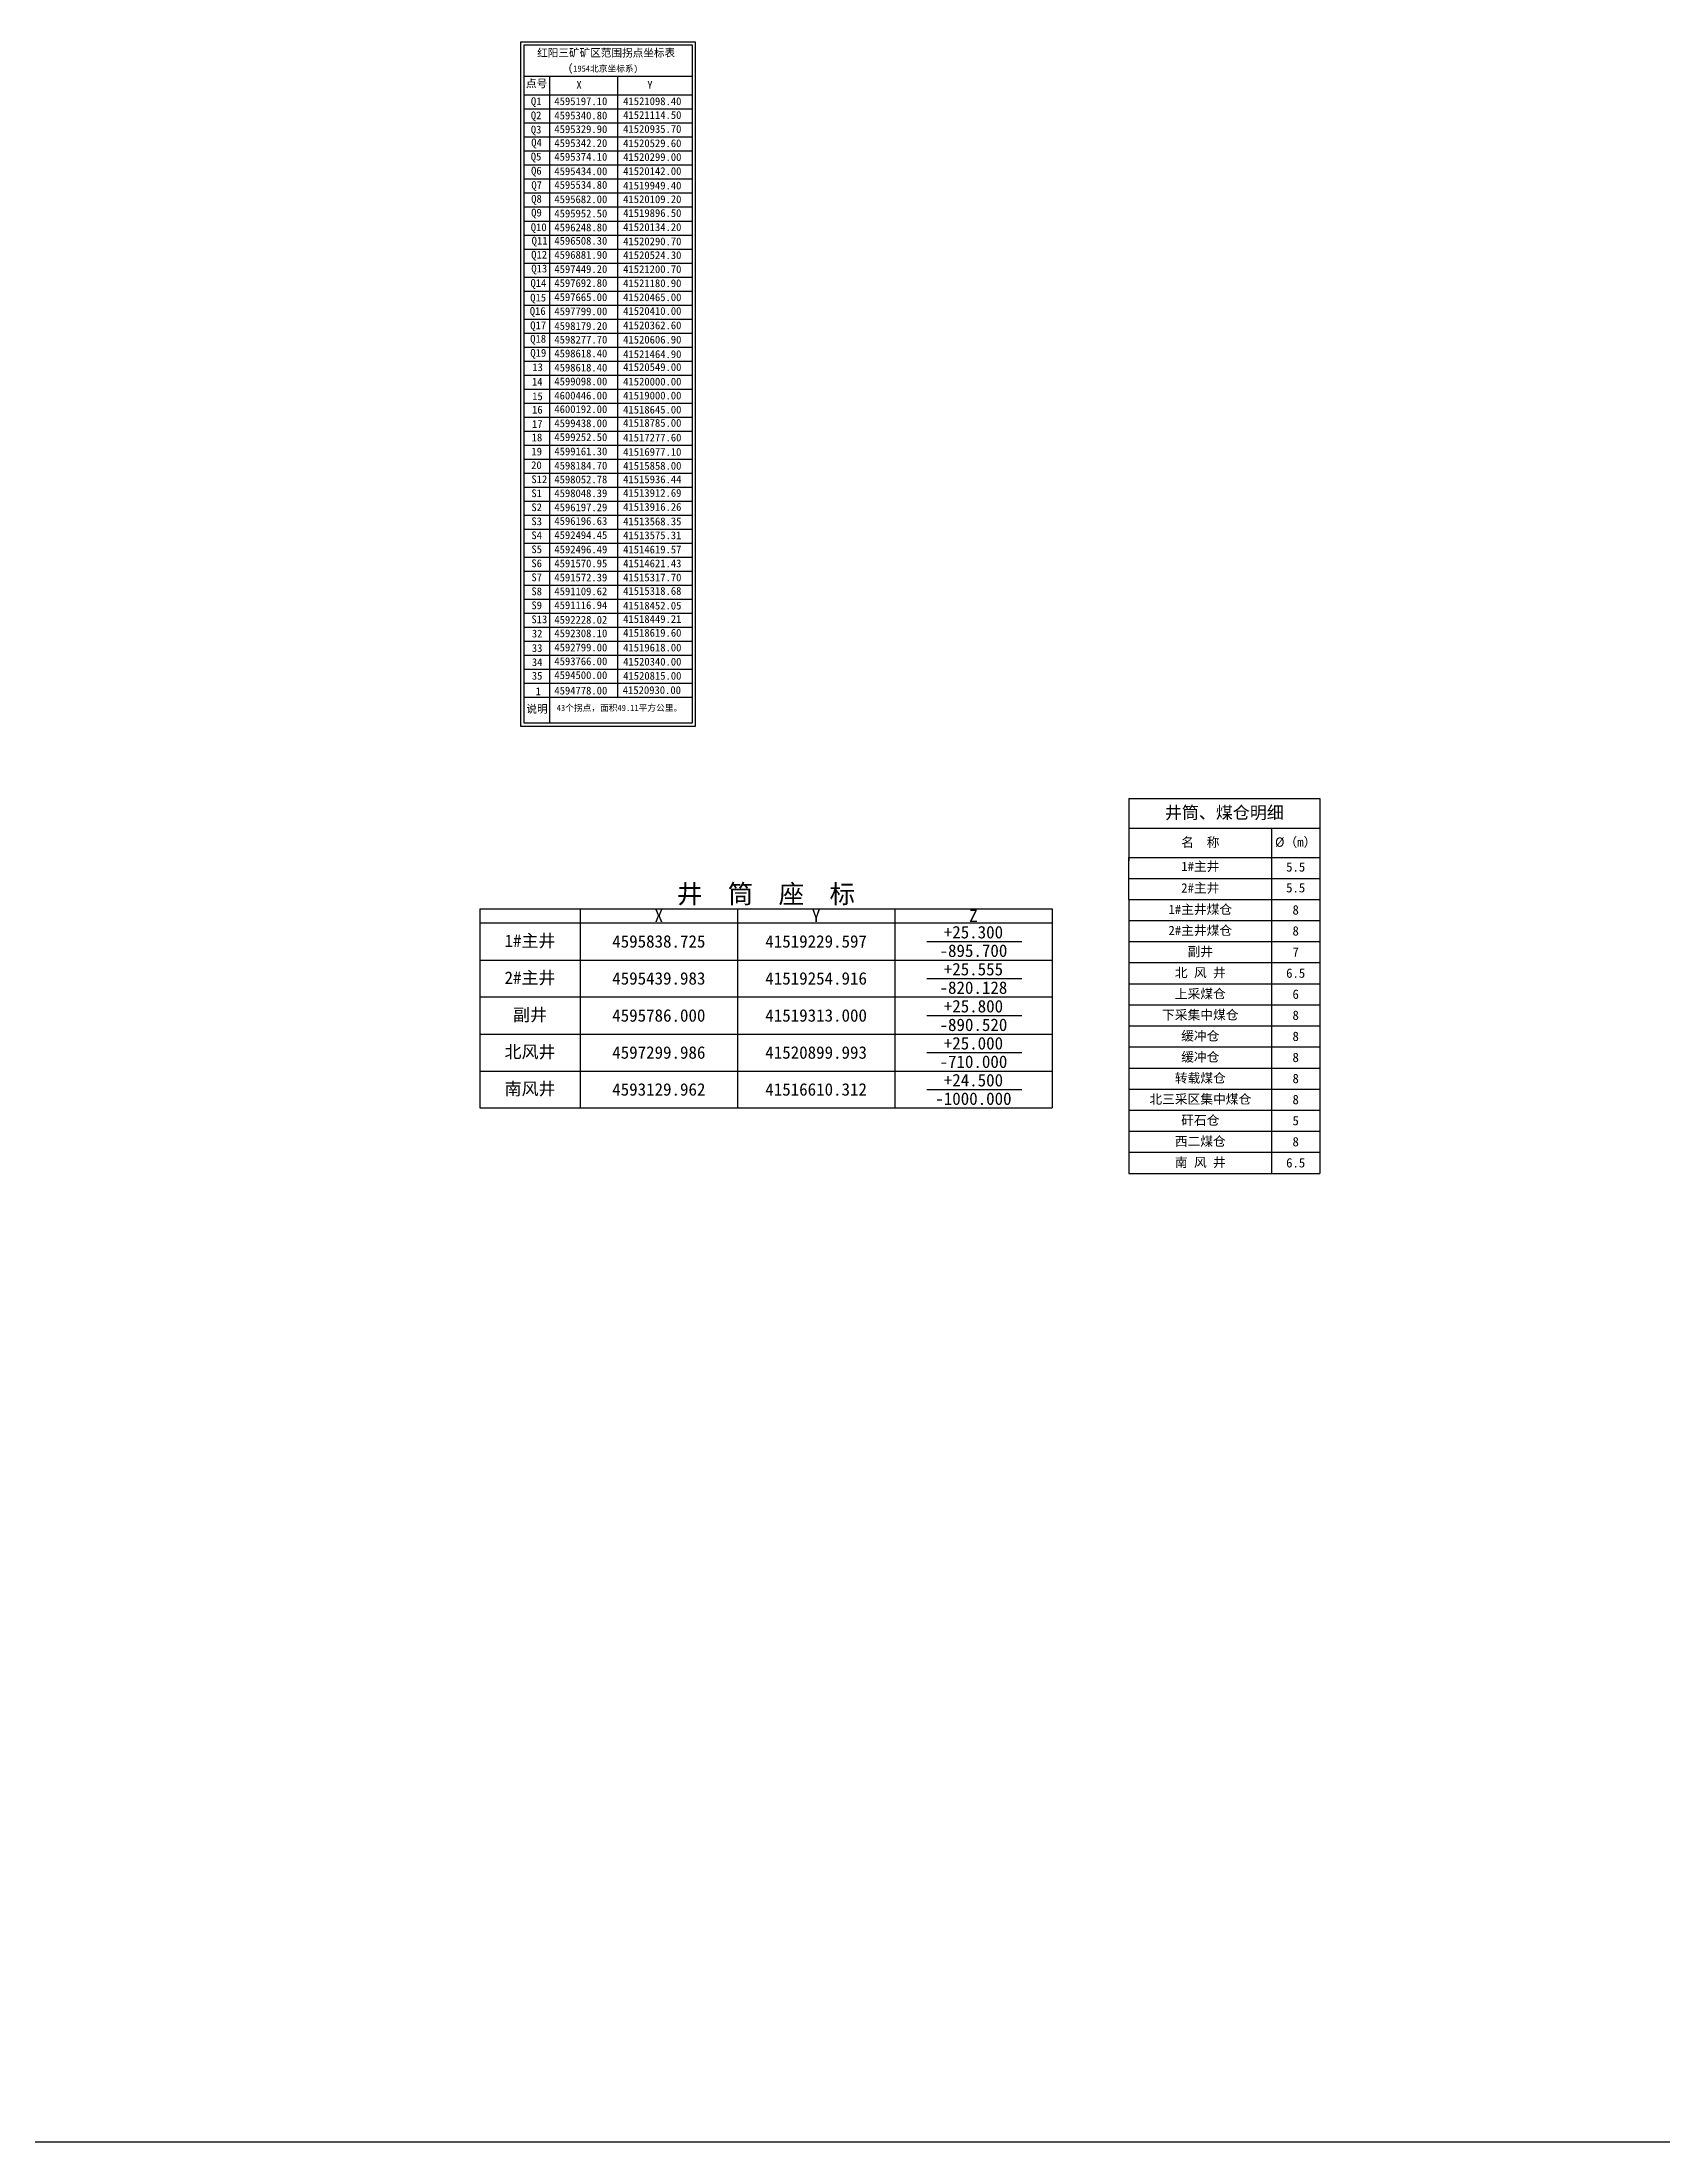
# Model space of a CAD drawing. Header units: millimetres. Extents: x 41513366 to 41522434, y 4590966 to 4600634.
# Drawn here: x 41520351 to 41521393, y 4590966 to 4592315 of the extents above; entities that cross this region are included whole.
import ezdxf

# ---------------------------------------------------------------- set-up
doc = ezdxf.new("R2010")
doc.units = ezdxf.units.MM
doc.layers.get('0').update_dxf_attribs({"lineweight": 18})
for name, color, linetype, lineweight in [('2016年12煤进尺', 7, 'Continuous', 18), ('28.2607矿界拐点', 7, 'Continuous', 18), ('井筒、煤仓明细', 7, 'Continuous', 18)]:
    doc.layers.add(name, color=color, linetype=linetype, lineweight=lineweight)
doc.styles.add('仿宋_GB2312', font='')
doc.styles.add('正等线体', font='simhei.ttf')
doc.styles.add('注记正体字', font='')
doc.styles.get('仿宋_GB2312').set_extended_font_data('宋体')
doc.styles.get('注记正体字').set_extended_font_data('宋体')

msp = doc.modelspace()

# ---------------------------------------------------------------- linework, layer by layer
at = {"lineweight": -3}
for p, q in [((41520632.3313, 4591758.4328), (41520696.7937, 4591758.4328)), ((41520632.3313, 4591758.4328), (41520632.3313, 4591749.2328)), ((41520696.7937, 4591758.4328), (41520797.8625, 4591758.4328)), ((41520696.7937, 4591758.4328), (41520696.7937, 4591749.2328)), ((41520797.8625, 4591758.4328), (41520898.9312, 4591758.4328)), ((41520797.8625, 4591758.4328), (41520797.8625, 4591749.2328)), ((41520898.9312, 4591758.4328), (41521000, 4591758.4328)), ((41520898.9312, 4591758.4328), (41520898.9312, 4591749.2328)), ((41521000, 4591758.4328), (41521000, 4591749.2328)), ((41520632.3313, 4591749.2328), (41520696.7937, 4591749.2328)), ((41520632.3313, 4591749.2328), (41520632.3313, 4591737.3084)), ((41520696.7937, 4591749.2328), (41520797.8625, 4591749.2328)), ((41520696.7937, 4591749.2328), (41520696.7937, 4591737.3084)), ((41520797.8625, 4591749.2328), (41520898.9312, 4591749.2328)), ((41520797.8625, 4591749.2328), (41520797.8625, 4591737.3084)), ((41520898.9312, 4591749.2328), (41521000, 4591749.2328)), ((41520898.9312, 4591749.2328), (41520898.9312, 4591737.3084)), ((41521000, 4591749.2328), (41521000, 4591737.3084)), ((41520632.3313, 4591737.3084), (41520632.3313, 4591725.4418)), ((41520632.3313, 4591725.4418), (41520696.7937, 4591725.4418)), ((41520632.3313, 4591725.4418), (41520632.3313, 4591713.5751)), ((41520696.7937, 4591737.3084), (41520696.7937, 4591725.4418)), ((41520696.7937, 4591725.4418), (41520797.8625, 4591725.4418)), ((41520696.7937, 4591725.4418), (41520696.7937, 4591713.5751)), ((41520797.8625, 4591737.3084), (41520797.8625, 4591725.4418)), ((41520797.8625, 4591725.4418), (41520898.9312, 4591725.4418)), ((41520797.8625, 4591725.4418), (41520797.8625, 4591713.5751)), ((41520898.9312, 4591737.3084), (41520898.9312, 4591725.4418)), ((41520898.9312, 4591725.4418), (41521000, 4591725.4418)), ((41520898.9312, 4591725.4418), (41520898.9312, 4591713.5751)), ((41520919.5548, 4591737.3084), (41520980.6197, 4591737.3084)), ((41521000, 4591737.3084), (41521000, 4591725.4418)), ((41521000, 4591725.4418), (41521000, 4591713.5751)), ((41520632.3313, 4591713.5751), (41520632.3313, 4591701.7084)), ((41520696.7937, 4591713.5751), (41520696.7937, 4591701.7084)), ((41520797.8625, 4591713.5751), (41520797.8625, 4591701.7084)), ((41520898.9312, 4591713.5751), (41520898.9312, 4591701.7084)), ((41520919.5548, 4591713.5751), (41520980.6197, 4591713.5751)), ((41521000, 4591713.5751), (41521000, 4591701.7084)), ((41520632.3313, 4591701.7084), (41520696.7937, 4591701.7084)), ((41520632.3313, 4591701.7084), (41520632.3313, 4591689.6976)), ((41520696.7937, 4591701.7084), (41520797.8625, 4591701.7084)), ((41520696.7937, 4591701.7084), (41520696.7937, 4591689.6976)), ((41520797.8625, 4591701.7084), (41520797.8625, 4591689.6976)), ((41520797.8625, 4591701.7084), (41521000, 4591701.7084)), ((41520898.9312, 4591701.7084), (41520898.9312, 4591689.6976)), ((41521000, 4591701.7084), (41521000, 4591689.6976)), ((41520632.3313, 4591689.6976), (41520632.3313, 4591677.831)), ((41520696.7937, 4591689.6976), (41520696.7937, 4591677.831)), ((41520797.8625, 4591689.6976), (41520797.8625, 4591677.831)), ((41520898.9312, 4591689.6976), (41520898.9312, 4591677.831)), ((41520919.5548, 4591689.6976), (41520980.6197, 4591689.6976)), ((41521000, 4591689.6976), (41521000, 4591677.831)), ((41520632.3313, 4591677.831), (41520696.7937, 4591677.831)), ((41520632.3313, 4591677.831), (41520632.3313, 4591665.9643)), ((41520696.7937, 4591677.831), (41520797.8625, 4591677.831)), ((41520696.7937, 4591677.831), (41520696.7937, 4591665.9643)), ((41520797.8625, 4591677.831), (41520898.9312, 4591677.831)), ((41520797.8625, 4591677.831), (41520797.8625, 4591665.9643)), ((41520898.9312, 4591677.831), (41521000, 4591677.831)), ((41520898.9312, 4591677.831), (41520898.9312, 4591665.9643)), ((41521000, 4591677.831), (41521000, 4591665.9643)), ((41520632.3313, 4591665.9643), (41520632.3313, 4591654.0976)), ((41520696.7937, 4591665.9643), (41520696.7937, 4591654.0976)), ((41520797.8625, 4591665.9643), (41520797.8625, 4591654.0976)), ((41520898.9312, 4591665.9643), (41520898.9312, 4591654.0976)), ((41520919.5548, 4591665.9643), (41520980.6197, 4591665.9643)), ((41521000, 4591665.9643), (41521000, 4591654.0976)), ((41520632.3313, 4591654.0976), (41520696.7937, 4591654.0976)), ((41520632.3313, 4591654.0976), (41520632.3313, 4591642.231)), ((41520696.7937, 4591654.0976), (41520797.8625, 4591654.0976)), ((41520696.7937, 4591654.0976), (41520696.7937, 4591642.231)), ((41520797.8625, 4591654.0976), (41520898.9312, 4591654.0976)), ((41520797.8625, 4591654.0976), (41520797.8625, 4591642.231)), ((41520898.9312, 4591654.0976), (41521000, 4591654.0976)), ((41520898.9312, 4591654.0976), (41520898.9312, 4591642.231)), ((41521000, 4591654.0976), (41521000, 4591642.231)), ((41520632.3313, 4591642.231), (41520632.3313, 4591630.3643)), ((41520632.3313, 4591630.3643), (41520696.7937, 4591630.3643)), ((41520696.7937, 4591642.231), (41520696.7937, 4591630.3643)), ((41520696.7937, 4591630.3643), (41520797.8625, 4591630.3643)), ((41520797.8625, 4591642.231), (41520797.8625, 4591630.3643)), ((41520797.8625, 4591630.3643), (41520898.9312, 4591630.3643)), ((41520898.9312, 4591642.231), (41520898.9312, 4591630.3643)), ((41520898.9312, 4591630.3643), (41521000, 4591630.3643)), ((41520919.5548, 4591642.231), (41520980.6197, 4591642.231)), ((41521000, 4591642.231), (41521000, 4591630.3643))]:
    msp.add_line(p, q, dxfattribs=at)
at = {"layer": '2016年12煤进尺', "lineweight": -3, "ltscale": 2}
msp.add_line((41513366, 4590966), (41522434, 4590966), dxfattribs=at)
at = {"layer": '28.2607矿界拐点', "lineweight": -3}
msp.add_line((41520658.5102, 4591875.7714), (41520770.9317, 4591875.7714), dxfattribs=at)
for points in [[(41520770.9317, 4591875.7714), (41520770.9317, 4592315.2848), (41520658.5102, 4592315.2848), (41520658.5102, 4591875.7714)], [(41520660.5102, 4592293.2714), (41520768.9317, 4592293.2714)], [(41520677.1544, 4592293.2714), (41520677.1544, 4591877.7714)], [(41520720.7152, 4592293.2714), (41520720.7152, 4591894.2714)], [(41520660.5102, 4592281.2714), (41520768.9317, 4592281.2714)], [(41520660.5102, 4592272.2714), (41520768.9317, 4592272.2714)], [(41520660.5102, 4592263.2714), (41520768.9317, 4592263.2714)], [(41520660.5102, 4592254.2714), (41520768.9317, 4592254.2714)], [(41520660.5102, 4592245.2714), (41520768.9317, 4592245.2714)], [(41520660.5102, 4592236.2714), (41520768.9317, 4592236.2714)], [(41520660.5102, 4592227.2714), (41520768.9317, 4592227.2714)], [(41520660.5102, 4592218.2714), (41520768.9317, 4592218.2714)], [(41520660.5102, 4592209.2714), (41520768.9317, 4592209.2714)], [(41520660.5102, 4592200.2714), (41520768.9317, 4592200.2714)], [(41520660.5102, 4592191.2714), (41520768.9317, 4592191.2714)], [(41520660.5102, 4592182.2714), (41520768.9317, 4592182.2714)], [(41520660.5102, 4592173.2714), (41520768.9317, 4592173.2714)], [(41520660.5102, 4592164.2714), (41520768.9317, 4592164.2714)], [(41520660.5102, 4592155.2714), (41520768.9317, 4592155.2714)], [(41520660.5102, 4592146.2714), (41520768.9317, 4592146.2714)], [(41520660.5102, 4592137.2714), (41520768.9317, 4592137.2714)], [(41520660.5102, 4592128.2714), (41520768.9317, 4592128.2714)], [(41520660.5102, 4592119.2714), (41520768.9317, 4592119.2714)], [(41520660.5102, 4592110.2714), (41520768.9317, 4592110.2714)], [(41520660.5102, 4592101.2714), (41520768.9317, 4592101.2714)], [(41520660.5102, 4592092.2714), (41520768.9317, 4592092.2714)], [(41520660.5102, 4592083.2714), (41520768.9317, 4592083.2714)], [(41520660.5102, 4592074.2714), (41520768.9317, 4592074.2714)], [(41520660.5102, 4592065.2714), (41520768.9317, 4592065.2714)], [(41520660.5102, 4592056.2714), (41520768.9317, 4592056.2714)], [(41520660.5102, 4592047.2714), (41520768.9317, 4592047.2714)], [(41520660.5102, 4592038.2714), (41520768.9317, 4592038.2714)], [(41520660.5102, 4592029.2714), (41520768.9317, 4592029.2714)], [(41520660.5102, 4592020.2714), (41520768.9317, 4592020.2714)], [(41520660.5102, 4592011.2714), (41520768.9317, 4592011.2714)], [(41520660.5102, 4592002.2714), (41520768.9317, 4592002.2714)], [(41520660.5102, 4591993.2714), (41520768.9317, 4591993.2714)], [(41520660.5102, 4591984.2714), (41520768.9317, 4591984.2714)], [(41520660.5102, 4591984.2714), (41520768.9317, 4591984.2714)], [(41520660.5102, 4591984.2714), (41520768.9317, 4591984.2714)], [(41520660.5102, 4591975.2714), (41520768.9317, 4591975.2714)], [(41520660.5102, 4591966.2714), (41520768.9317, 4591966.2714)], [(41520660.5102, 4591957.2714), (41520768.9317, 4591957.2714)], [(41520660.5102, 4591948.2714), (41520768.9317, 4591948.2714)], [(41520660.5102, 4591939.2714), (41520768.9317, 4591939.2714)], [(41520660.5102, 4591930.2714), (41520768.9317, 4591930.2714)], [(41520660.5102, 4591921.2714), (41520768.9317, 4591921.2714)], [(41520660.5102, 4591912.2714), (41520768.9317, 4591912.2714)], [(41520660.5102, 4591903.2714), (41520768.9317, 4591903.2714)], [(41520660.5102, 4591903.2714), (41520768.9317, 4591903.2714)], [(41520660.5102, 4591894.2714), (41520768.9317, 4591894.2714)]]:
    msp.add_lwpolyline(points, dxfattribs=at)
msp.add_lwpolyline([(41520768.9317, 4592313.2848), (41520660.5102, 4592313.2848), (41520660.5102, 4591877.7714), (41520768.9317, 4591877.7714)], close=True, dxfattribs=at)
at = {"layer": '井筒、煤仓明细', "color": 8, "lineweight": -3}
for p, q in [((41521049.3933, 4591829.1543), (41521141.0696, 4591829.1543)), ((41521049.3933, 4591829.1543), (41521049.3933, 4591810.2574)), ((41521141.0696, 4591829.1543), (41521171.9509, 4591829.1543)), ((41521171.9509, 4591829.1543), (41521171.9509, 4591810.2574))]:
    msp.add_line(p, q, dxfattribs=at)
at = {"layer": '井筒、煤仓明细', "color": 7, "lineweight": -3}
for p, q in [((41521049.3933, 4591810.2574), (41521141.0696, 4591810.2574)), ((41521049.3933, 4591810.2574), (41521049.3933, 4591791.3605)), ((41521141.0696, 4591810.2574), (41521171.9509, 4591810.2574)), ((41521141.0696, 4591810.2574), (41521141.0696, 4591791.3605)), ((41521171.9509, 4591810.2574), (41521171.9509, 4591791.3605)), ((41521049.3933, 4591791.3605), (41521141.0696, 4591791.3605)), ((41521049.3933, 4591791.3605), (41521049.3933, 4591789.2393)), ((41521141.0696, 4591791.3605), (41521171.9509, 4591791.3605)), ((41521141.0696, 4591791.3605), (41521141.0696, 4591789.2393)), ((41521141.0696, 4591789.2393), (41521141.0696, 4591764.3485)), ((41521171.9509, 4591791.3605), (41521171.9509, 4591789.2393)), ((41521171.9509, 4591789.2393), (41521171.9509, 4591764.3485)), ((41521049.3933, 4591764.3485), (41521141.0696, 4591764.3485)), ((41521049.3933, 4591764.3485), (41521049.3933, 4591750.8426)), ((41521141.0696, 4591764.3485), (41521171.9509, 4591764.3485)), ((41521141.0696, 4591764.3485), (41521141.0696, 4591750.8426)), ((41521171.9509, 4591764.3485), (41521171.9509, 4591750.8426)), ((41521049.3933, 4591750.8426), (41521141.0696, 4591750.8426)), ((41521049.3933, 4591750.8426), (41521049.3933, 4591737.3079)), ((41521141.0696, 4591750.8426), (41521141.0696, 4591737.3079)), ((41521141.0696, 4591750.8426), (41521171.9509, 4591750.8426)), ((41521171.9509, 4591750.8426), (41521171.9509, 4591737.3079)), ((41521049.3933, 4591737.3079), (41521141.0696, 4591737.3079)), ((41521049.3933, 4591737.3079), (41521049.3933, 4591723.7515)), ((41521141.0696, 4591737.3079), (41521171.9509, 4591737.3079)), ((41521141.0696, 4591737.3079), (41521141.0696, 4591723.7515)), ((41521171.9509, 4591737.3079), (41521171.9509, 4591723.7515)), ((41521049.3933, 4591723.7515), (41521141.0696, 4591723.7515)), ((41521049.3933, 4591723.7515), (41521049.3933, 4591710.1952)), ((41521141.0696, 4591723.7515), (41521171.9509, 4591723.7515)), ((41521141.0696, 4591723.7515), (41521141.0696, 4591710.1952)), ((41521171.9509, 4591723.7515), (41521171.9509, 4591710.1952)), ((41521049.3933, 4591710.1952), (41521141.0696, 4591710.1952)), ((41521049.3933, 4591710.1952), (41521049.3933, 4591696.6604)), ((41521141.0696, 4591710.1952), (41521171.9509, 4591710.1952)), ((41521141.0696, 4591710.1952), (41521141.0696, 4591696.6604)), ((41521171.9509, 4591710.1952), (41521171.9509, 4591696.6604)), ((41521049.3933, 4591696.6604), (41521141.0696, 4591696.6604)), ((41521049.3933, 4591696.6604), (41521049.3933, 4591683.1257)), ((41521141.0696, 4591696.6604), (41521171.9509, 4591696.6604)), ((41521141.0696, 4591696.6604), (41521141.0696, 4591683.1257)), ((41521171.9509, 4591696.6604), (41521171.9509, 4591683.1257)), ((41521049.3933, 4591683.1257), (41521141.0696, 4591683.1257)), ((41521049.3933, 4591683.1257), (41521049.3933, 4591669.6198)), ((41521141.0696, 4591683.1257), (41521171.9509, 4591683.1257)), ((41521141.0696, 4591683.1257), (41521141.0696, 4591669.6198)), ((41521171.9509, 4591683.1257), (41521171.9509, 4591669.6198)), ((41521049.3933, 4591669.6198), (41521141.0696, 4591669.6198)), ((41521049.3933, 4591669.6198), (41521049.3933, 4591656.0418)), ((41521141.0696, 4591669.6198), (41521171.9509, 4591669.6198)), ((41521141.0696, 4591669.6198), (41521141.0696, 4591656.0418)), ((41521171.9509, 4591669.6198), (41521171.9509, 4591656.0418)), ((41521049.3933, 4591656.0418), (41521141.0696, 4591656.0418)), ((41521049.3933, 4591656.0418), (41521049.3933, 4591642.5071)), ((41521141.0696, 4591656.0418), (41521171.9509, 4591656.0418)), ((41521141.0696, 4591656.0418), (41521141.0696, 4591642.5071)), ((41521171.9509, 4591656.0418), (41521171.9509, 4591642.5071)), ((41521049.3933, 4591642.5071), (41521141.0696, 4591642.5071)), ((41521049.3933, 4591642.5071), (41521049.3933, 4591628.9723)), ((41521141.0696, 4591642.5071), (41521171.9509, 4591642.5071)), ((41521141.0696, 4591642.5071), (41521141.0696, 4591628.9723)), ((41521171.9509, 4591642.5071), (41521171.9509, 4591628.9723)), ((41521049.3933, 4591628.9723), (41521141.0696, 4591628.9723)), ((41521049.3933, 4591628.9723), (41521049.3933, 4591615.4376)), ((41521141.0696, 4591628.9723), (41521171.9509, 4591628.9723)), ((41521141.0696, 4591628.9723), (41521141.0696, 4591601.8876)), ((41521171.9509, 4591628.9723), (41521171.9509, 4591601.8876)), ((41521049.3933, 4591615.4376), (41521141.0696, 4591615.4376)), ((41521141.0696, 4591615.4376), (41521171.9509, 4591615.4376)), ((41521141.0696, 4591615.4376), (41521141.0696, 4591588.3529)), ((41521171.9509, 4591615.4223), (41521171.9509, 4591588.3376)), ((41521049.3933, 4591601.8876), (41521141.0696, 4591601.8876)), ((41521141.0696, 4591601.8876), (41521171.9509, 4591601.8876))]:
    msp.add_line(p, q, dxfattribs=at)
for points in [[(41521049.3933, 4591777.8545), (41521049.3933, 4591791.3605), (41521171.9509, 4591791.3605)], [(41521049.3933, 4591764.3485), (41521049.3933, 4591777.8545), (41521171.9509, 4591777.8545)], [(41521049.3933, 4591615.4376), (41521049.3933, 4591601.8876), (41521171.9509, 4591601.8876)], [(41521049.3933, 4591601.8876), (41521049.3933, 4591588.3376), (41521171.9509, 4591588.3376)]]:
    msp.add_lwpolyline(points, dxfattribs=at)

# ---------------------------------------------------------------- texts
at = {"lineweight": -3, "attachment_point": 5, "style": '正等线体'}
for s, insert, char_height, width in [('井  筒  座  标 ', (41520816.1657, 4591767.1733), 12, 366.468656), ('X', (41520747.3281, 4591753.8328), 8, 99.868751), ('Y', (41520848.3969, 4591753.8328), 8, 99.868751), ('Z', (41520949.4656, 4591753.8328), 8, 99.868751), ('1#主井', (41520664.5625, 4591737.3373), 8, 63.262402), ('4595838.725', (41520747.3281, 4591737.3373), 8, 99.868751), ('41519229.597', (41520848.3969, 4591737.3373), 8, 99.868751), ('+25.300', (41520949.4656, 4591743.2706), 8, 99.868751), ('-895.700', (41520949.4656, 4591731.3751), 8, 99.868751), ('2#主井', (41520664.5625, 4591713.5751), 8, 63.262402), ('4595439.983', (41520747.3281, 4591713.5751), 8, 99.868751), ('41519254.916', (41520848.3969, 4591713.5751), 8, 99.868751), ('-820.128', (41520949.4656, 4591707.6418), 8, 99.868751), ('+25.555', (41520949.4656, 4591719.5084), 8, 99.868751), ('+25.800', (41520949.4656, 4591695.703), 8, 99.868751), ('副井', (41520664.5625, 4591689.7697), 8, 63.262402), ('4595786.000', (41520747.3281, 4591689.7697), 8, 99.868751), ('41519313.000', (41520848.3969, 4591689.7697), 8, 99.868751), ('-890.520', (41520949.4656, 4591683.7643), 8, 99.868751), ('北风井', (41520664.5625, 4591665.9643), 8, 63.262402), ('+25.000', (41520949.4656, 4591671.8976), 8, 99.868751), ('4597299.986', (41520747.3281, 4591665.9643), 8, 99.868751), ('41520899.993', (41520848.3969, 4591665.9643), 8, 99.868751), ('-710.000', (41520949.4656, 4591660.031), 8, 99.868751), ('南风井', (41520664.5625, 4591642.231), 8, 63.262402), ('4593129.962', (41520747.3281, 4591642.231), 8, 99.868751), ('41516610.312', (41520848.3969, 4591642.231), 8, 99.868751), ('+24.500', (41520949.4656, 4591648.1643), 8, 99.868751), ('-1000.000', (41520949.4656, 4591636.2976), 8, 99.868751)]:
    msp.add_mtext(s, dxfattribs=dict(at, insert=insert, char_height=char_height, width=width))
at = {"layer": '28.2607矿界拐点', "lineweight": -3, "attachment_point": 1, "style": '正等线体'}
for s, insert, char_height, width in [('红阳三矿矿区范围拐点坐标表', (41520669.1461, 4592310.8549), 5, 450), ('点号', (41520661.9892, 4592291.1397), 5, 450), ('\\P({\\H0.8x;1954北京坐标系)}', (41520688.8908, 4592309.5505), 5, 450), ('Q1', (41520665.1709, 4592279.7507), 5, 452.42506), ('4595197.10', (41520680.2038, 4592279.7507), 5, 450), ('X', (41520694.3539, 4592290.2779), 5, 450), ('41521098.40', (41520724.4259, 4592279.7507), 5, 450), ('Y', (41520739.9414, 4592290.2779), 5, 450), ('Q2', (41520665.0849, 4592270.6439), 5, 452.51109), ('4595340.80', (41520680.2038, 4592270.5617), 5, 450), ('41521114.50', (41520724.4259, 4592270.8679), 5, 450), ('Q3', (41520665.0849, 4592261.5367), 5, 452.51109), ('Q4', (41520665.3481, 4592253.207), 5, 452.24794), ('4595329.90', (41520680.2038, 4592261.7845), 5, 450), ('4595342.20', (41520680.2038, 4592252.812), 5, 450), ('41520935.70', (41520724.4259, 4592261.9248), 5, 450), ('41520529.60', (41520724.4259, 4592252.7332), 5, 450), ('Q5', (41520665.0495, 4592244.1677), 5, 452.546514), ('4595374.10', (41520680.2038, 4592244.0338), 5, 450), ('41520299.00', (41520724.4259, 4592243.8786), 5, 450), ('Q6', (41520665.2418, 4592235.0914), 5, 452.354212), ('Q7', (41520665.4391, 4592225.8707), 5, 452.15685), ('4595434.00', (41520680.2038, 4592234.7682), 5, 450), ('4595534.80', (41520680.2038, 4592225.9664), 5, 450), ('41520142.00', (41520724.4259, 4592234.8289), 5, 450), ('41519949.40', (41520724.4259, 4592225.5533), 5, 450), ('Q8', (41520665.3329, 4592217.0063), 5, 452.263122), ('4595682.00', (41520680.2038, 4592216.7526), 5, 450), ('41520109.20', (41520724.4259, 4592216.7878), 5, 450), ('Q10', (41520665.0394, 4592198.7884), 5, 452.556635), ('Q9', (41520665.3329, 4592208.167), 5, 452.263122), ('4595952.50', (41520680.2038, 4592207.606), 5, 450), ('4596248.80', (41520680.2038, 4592198.6702), 5, 450), ('41519896.50', (41520724.4259, 4592207.894), 5, 450), ('41520134.20', (41520724.4259, 4592198.8363), 5, 450), ('Q11', (41520665.6213, 4592190.1197), 5, 451.974669), ('4596508.30', (41520680.2038, 4592190.0583), 5, 450), ('41520290.70', (41520724.4259, 4592189.6974), 5, 450), ('Q12', (41520665.3379, 4592181.1218), 5, 452.258062), ('Q13', (41520665.4189, 4592172.2334), 5, 452.177092), ('4596881.90', (41520680.2038, 4592181.004), 5, 450), ('4597449.20', (41520680.2038, 4592171.8968), 5, 450), ('41520524.30', (41520724.4259, 4592180.8314), 5, 450), ('41521200.70', (41520724.4259, 4592171.8407), 5, 450), ('Q14', (41520664.8572, 4592162.8957), 5, 452.738816), ('4597692.80', (41520680.2038, 4592162.9131), 5, 450), ('41521180.90', (41520724.4259, 4592162.8119), 5, 450), ('Q16', (41520664.4169, 4592144.9392), 5, 453.179086), ('Q15', (41520664.7104, 4592153.5607), 5, 452.885573), ('4597665.00', (41520680.2038, 4592153.8538), 5, 450), ('4597799.00', (41520680.2038, 4592144.7778), 5, 450), ('41520465.00', (41520724.4259, 4592153.7945), 5, 450), ('41520410.00', (41520724.4259, 4592144.9562), 5, 450), ('Q17', (41520664.7256, 4592135.7335), 5, 452.870391), ('4598179.20', (41520680.2038, 4592135.3432), 5, 450), ('41520362.60', (41520724.4259, 4592135.748), 5, 450), ('Q18', (41520664.6952, 4592127.1042), 5, 452.900754), ('Q19', (41520664.7863, 4592118.0619), 5, 452.809664), ('4598277.70', (41520680.2038, 4592126.5595), 5, 450), ('4598618.40', (41520680.2038, 4592117.6944), 5, 450), ('41520606.90', (41520724.4259, 4592126.5427), 5, 450), ('41521464.90', (41520724.4259, 4592117.2175), 5, 450), ('13', (41520666.0464, 4592108.8331), 5, 451.549581), ('\\pxt10;4598618.40', (41520680.2038, 4592108.5895), 5, 450), ('41520549.00', (41520724.4259, 4592108.9038), 5, 450), ('14', (41520665.8136, 4592099.4954), 5, 451.782368), ('15', (41520665.9553, 4592090.1604), 5, 451.640672), ('4599098.00', (41520680.2038, 4592099.7247), 5, 450), ('4600446.00', (41520680.2038, 4592090.6406), 5, 450), ('41520000.00', (41520724.4259, 4592099.6141), 5, 450), ('41519000.00', (41520724.4259, 4592090.6335), 5, 450), ('16', (41520665.8845, 4592081.5388), 5, 451.71152), ('4600192.00', (41520680.2038, 4592081.8851), 5, 450), ('41518645.00', (41520724.4259, 4592081.571), 5, 450), ('18', (41520665.6264, 4592063.7039), 5, 451.969609), ('17', (41520665.8187, 4592072.3332), 5, 451.777307), ('4599438.00', (41520680.2038, 4592072.8327), 5, 450), ('4599252.50', (41520680.2038, 4592063.8973), 5, 450), ('41518785.00', (41520724.4259, 4592073.0645), 5, 450), ('41517277.60', (41520724.4259, 4592063.6327), 5, 450), ('19', (41520665.4594, 4592054.6615), 5, 452.136608), ('4599161.30', (41520680.2038, 4592054.775), 5, 450), ('41516977.10', (41520724.4259, 4592054.4363), 5, 450), ('20', (41520665.2974, 4592045.8991), 5, 452.298546), ('S12', (41520665.4543, 4592036.8451), 5, 452.141668), ('4598184.70', (41520680.2038, 4592045.6103), 5, 450), ('4598052.78', (41520680.2038, 4592036.732), 5, 450), ('41515858.00', (41520724.4259, 4592045.4958), 5, 450), ('41515936.44', (41520724.4259, 4592036.7973), 5, 450), ('S1', (41520665.4543, 4592027.8451), 5, 452.141668), ('4598048.39', (41520680.2038, 4592027.8641), 5, 450), ('41513912.69', (41520724.4259, 4592028.0633), 5, 450), ('S2', (41520665.4543, 4592018.8451), 5, 452.141668), ('S3', (41520665.4543, 4592009.8451), 5, 452.141668), ('4596197.29', (41520680.2038, 4592018.8029), 5, 450), ('4596196.63', (41520680.2038, 4592010.0408), 5, 450), ('41513916.26', (41520724.4259, 4592019.0724), 5, 450), ('41513568.35', (41520724.4259, 4592009.7975), 5, 450), ('S4', (41520665.4543, 4592000.8451), 5, 452.141668), ('4592494.45', (41520680.2038, 4592000.9672), 5, 450), ('41513575.31', (41520724.4259, 4592000.8433), 5, 450), ('S5', (41520665.4543, 4591991.8451), 5, 452.141668), ('S6', (41520665.4543, 4591982.8451), 5, 452.141668), ('4592496.49', (41520680.2038, 4591991.7615), 5, 450), ('4591570.95', (41520680.2038, 4591982.7867), 5, 450), ('41514619.57', (41520724.4259, 4591991.7246), 5, 450), ('41514621.43', (41520724.4259, 4591982.7737), 5, 450), ('S7', (41520665.4543, 4591973.8451), 5, 452.141668), ('4591572.39', (41520680.2038, 4591973.7177), 5, 450), ('41515317.70', (41520724.4259, 4591973.7621), 5, 450), ('S8', (41520665.4543, 4591964.8451), 5, 452.141668), ('S9', (41520665.4543, 4591955.8451), 5, 452.141668), ('4591109.62', (41520680.2038, 4591964.8622), 5, 450), ('4591116.94', (41520680.2038, 4591955.9295), 5, 450), ('41515318.68', (41520724.4259, 4591965.0801), 5, 450), ('41518452.05', (41520724.4259, 4591955.6586), 5, 450), ('S13', (41520665.4543, 4591946.8451), 5, 452.141668), ('4592228.02', (41520680.2038, 4591946.5351), 5, 450), ('41518449.21', (41520724.4259, 4591947.0549), 5, 450), ('32', (41520665.7388, 4591937.705), 5, 450), ('33', (41520665.7388, 4591928.3831), 5, 450), ('4592308.10', (41520680.2038, 4591937.8686), 5, 450), ('4592799.00', (41520680.2038, 4591928.7718), 5, 450), ('41518619.60', (41520724.4259, 4591938.1817), 5, 450), ('41519618.00', (41520724.4259, 4591928.7035), 5, 450), ('34', (41520665.7388, 4591919.311), 5, 450), ('4593766.00', (41520680.2038, 4591919.9071), 5, 450), ('41520340.00', (41520724.4259, 4591919.6287), 5, 450), ('35', (41520665.7388, 4591910.5945), 5, 450), ('1', (41520668.1472, 4591900.5799), 5, 450), ('4594500.00', (41520680.2038, 4591910.9667), 5, 450), ('4594778.00', (41520680.2038, 4591901.0636), 5, 450), ('41520930.00', (41520724.1466, 4591901.3481), 5, 450), ('41520815.00', (41520724.4259, 4591910.5538), 5, 450), ('说明', (41520662.2286, 4591889.2864), 5, 450), ('43个拐点，面积49.11平方公里。', (41520681.7231, 4591889.4545), 4, 450)]:
    msp.add_mtext(s, dxfattribs=dict(at, insert=insert, char_height=char_height, width=width))
at = {"layer": '井筒、煤仓明细', "color": 7, "lineweight": -3, "attachment_point": 5}
for s, insert, char_height, width, style in [('井筒、煤仓明细', (41521110.6721, 4591819.7059), 8, 121.357585, '仿宋_GB2312'), ('%%C（m）', (41521156.5103, 4591800.809), 6, 29.681295, '注记正体字'), ('名  称', (41521095.2315, 4591800.809), 6, 90.476291, '仿宋_GB2312'), ('1#主井', (41521095.2315, 4591785.199), 6, 90.476291, '仿宋_GB2312'), ('5.5', (41521156.5103, 4591785.199), 6, 29.681295, '仿宋_GB2312'), ('2#主井', (41521095.2315, 4591771.386), 6, 90.476291, '仿宋_GB2312'), ('5.5', (41521156.5103, 4591771.8328), 6, 29.681295, '仿宋_GB2312'), ('1#主井煤仓', (41521095.2315, 4591757.5956), 6, 90.476291, '仿宋_GB2312'), ('8', (41521156.5103, 4591757.5956), 6, 29.681295, '仿宋_GB2312'), ('2#主井煤仓', (41521095.2315, 4591744.0753), 6, 90.476291, '仿宋_GB2312'), ('8', (41521156.5103, 4591744.0753), 6, 29.681295, '仿宋_GB2312'), ('副井', (41521095.2315, 4591730.5297), 6, 90.476291, '仿宋_GB2312'), ('7', (41521156.5103, 4591730.5297), 6, 29.681295, '仿宋_GB2312'), ('北 风 井', (41521095.2315, 4591716.9733), 6, 90.476291, '仿宋_GB2312'), ('6.5', (41521156.5103, 4591716.9733), 6, 29.681295, '仿宋_GB2312'), ('上采煤仓', (41521095.2315, 4591703.4278), 6, 90.476291, '仿宋_GB2312'), ('6', (41521156.5103, 4591703.4278), 6, 29.681295, '仿宋_GB2312'), ('下采集中煤仓', (41521095.2315, 4591689.8931), 6, 90.476291, '仿宋_GB2312'), ('8', (41521156.5103, 4591689.8931), 6, 29.681295, '仿宋_GB2312'), ('缓冲仓', (41521095.2315, 4591676.3727), 6, 90.476291, '仿宋_GB2312'), ('8', (41521156.5103, 4591676.3727), 6, 29.681295, '仿宋_GB2312'), ('缓冲仓', (41521095.2315, 4591662.8308), 6, 90.476291, '仿宋_GB2312'), ('8', (41521156.5103, 4591662.8308), 6, 29.681295, '仿宋_GB2312'), ('转载煤仓', (41521095.2315, 4591649.2744), 6, 90.476291, '仿宋_GB2312'), ('8', (41521156.5103, 4591649.2744), 6, 29.681295, '仿宋_GB2312'), ('北三采区集中煤仓', (41521095.2315, 4591635.7397), 6, 90.476291, '仿宋_GB2312'), ('8', (41521156.5103, 4591635.7397), 6, 29.681295, '仿宋_GB2312'), ('矸石仓', (41521095.2315, 4591622.205), 6, 90.476291, '仿宋_GB2312'), ('5', (41521156.5103, 4591622.205), 6, 29.681295, '仿宋_GB2312'), ('西二煤仓', (41521095.2315, 4591608.655), 6, 90.476291, '仿宋_GB2312'), ('8', (41521156.5103, 4591608.655), 6, 29.681295, '仿宋_GB2312'), ('南 风 井', (41521095.2315, 4591595.105), 6, 90.476291, '仿宋_GB2312'), ('6.5', (41521156.5103, 4591595.105), 6, 29.681295, '仿宋_GB2312')]:
    msp.add_mtext(s, dxfattribs=dict(at, insert=insert, char_height=char_height, width=width, style=style))

doc.saveas('drawing.dxf')
